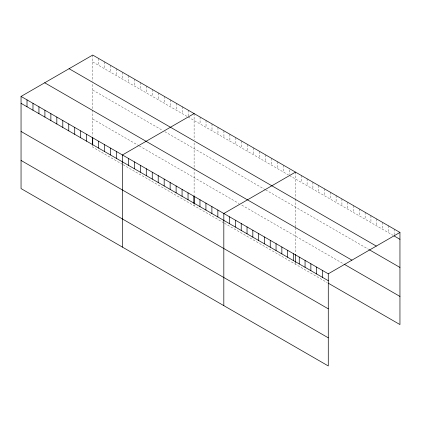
<?xml version="1.0" encoding="UTF-8"?>
<svg xmlns="http://www.w3.org/2000/svg" width="421" height="421" viewBox="0 0 421 421"><rect width="100%" height="100%" fill="white"/><g stroke="black" fill="none" stroke-linecap="round" stroke-linejoin="round"><path stroke-width="0.32" stroke-dasharray="2.1 1.58" d="M92.725 55.051L92.725 81.321M92.725 61.94L187.603 116.717M188.145 117.033L288.448 174.936M289.532 175.562L393.093 235.355M92.725 90.073L162.664 130.452M164.832 131.705L265.135 189.613M265.677 189.924L368.822 249.479M92.725 119.059L138.809 145.666M139.351 145.976L239.107 203.575M241.822 205.138L342.973 263.541M122.543 164.406L92.725 147.192L92.725 145.94M123.085 164.722L223.93 222.941M224.472 223.256L327.149 282.533M394.145 229.077L394.145 234.713M388.346 225.724L388.346 232.613M382.542 222.377L382.542 229.266M376.737 219.025L376.737 225.914M370.933 215.673L370.933 222.562M365.133 212.326L365.133 219.215M359.329 208.974L359.329 215.862M353.524 205.622L353.524 212.51M347.72 202.275L347.72 209.163M341.92 198.922L341.92 205.811M336.116 195.57L336.116 202.459M330.311 192.223L330.311 199.112M324.512 188.871L324.512 195.76M318.708 185.519L318.708 192.408M312.903 182.172L312.903 189.061M307.098 178.82L307.098 185.708M301.299 175.468L301.299 182.356M295.495 172.121L295.495 198.386M295.495 199.012L295.495 227.108M295.495 227.75L295.495 253.005M295.495 262.383L295.495 264.256M289.532 169.926L289.532 174.31M283.565 165.232L283.565 172.121M277.602 161.79L277.602 168.679M271.64 158.349L271.64 165.237M265.677 154.902L265.677 161.79M259.71 151.46L259.71 158.349M253.747 148.018L253.747 154.907M247.785 144.577L247.785 151.46M241.822 141.13L241.822 148.018M235.855 137.688L235.855 144.577M229.892 134.246L229.892 141.135M223.93 130.799L223.93 137.688M217.967 127.358L217.967 134.246M212 123.916L212 130.805M206.037 120.474L206.037 127.363M200.075 117.027L200.075 123.916M194.113 113.586L194.113 139.856M194.113 142.982L194.113 167.932M194.113 168.574L194.113 194.47M194.113 204.474L194.113 205.727M188.145 110.144L188.145 116.406M182.182 106.697L182.182 113.586M176.22 103.256L176.22 110.144M170.252 99.814L170.252 106.702M164.29 96.372L164.29 103.261M158.328 92.925L158.328 99.814M152.365 89.484L152.365 96.372M146.397 86.042L146.397 92.93M140.435 82.595L140.435 89.484M134.473 79.153L134.473 86.042M128.51 75.712L128.51 82.6M122.543 72.27L122.543 79.159M116.58 68.823L116.58 75.712M110.618 65.381L110.618 72.27M104.655 61.94L104.655 68.828M98.688 58.498L98.688 65.387M92.725 84.447L92.725 109.397M92.725 110.039L92.725 135.941"/><path stroke-width="0.63" d="M21.05 96.435L328.275 273.808L328.275 365.949L21.05 188.571L21.05 96.435L92.725 55.051L399.95 232.429L399.95 324.565L328.201 283.144M194.113 113.586L122.432 154.97L122.432 247.106M295.495 172.121L223.819 213.5L223.819 305.641M328.275 273.808L399.95 232.429M394.145 235.965L399.95 239.317M69.076 68.707L376.295 246.085M369.354 249.779L399.95 267.446M44.705 82.779L351.924 260.152M344.031 264.146L399.95 296.431M21.05 103.324L328.275 280.696M21.05 131.457L328.275 308.83M21.05 160.443L328.275 337.816M322.47 270.456L322.47 277.344M316.666 267.109L316.666 273.997M310.866 263.757L310.866 270.645M305.062 260.404L305.062 267.293M299.257 257.057L299.257 263.946M295.495 254.258L295.495 262.383M293.453 253.705L293.453 260.594M287.654 250.353L287.654 257.242M281.849 247.006L281.849 253.895M276.044 243.654L276.044 250.542M270.245 240.307L270.245 247.19M264.441 236.955L264.441 243.843M258.636 233.602L258.636 240.491M252.832 230.255L252.832 237.144M247.032 226.903L247.032 233.792M241.228 223.551L241.228 230.44M235.423 220.204L235.423 227.093M229.619 216.852L229.619 223.74M217.852 210.058L217.852 216.947M211.889 206.616L211.889 213.505M205.927 203.169L205.927 210.058M199.964 199.728L199.964 206.616M194.113 195.723L194.113 203.848M193.997 196.286L193.997 203.175M188.034 192.844L188.034 199.733M182.072 189.397L182.072 196.286M176.11 185.956L176.11 192.844M170.142 182.514L170.142 189.403M164.179 179.067L164.179 185.956M158.217 175.625L158.217 182.514M152.255 172.184L152.255 179.072M146.287 168.742L146.287 175.631M140.325 165.295L140.325 172.184M134.362 161.853L134.362 168.742M128.4 158.412L128.4 165.3M116.47 151.523L116.47 158.412M110.507 148.081L110.507 154.97M104.545 144.64L104.545 151.528M98.577 141.193L98.577 148.081M92.725 137.188L92.725 145.319M92.615 137.751L92.615 144.64M86.652 134.31L86.652 141.198M80.69 130.868L80.69 137.756M74.722 127.421L74.722 134.31M68.76 123.979L68.76 130.868M62.797 120.538L62.797 127.426M56.835 117.091L56.835 123.979M50.867 113.649L50.867 120.538M44.905 110.207L44.905 117.096M38.943 106.766L38.943 113.654M32.98 103.319L32.98 110.207M27.012 99.877L27.012 106.766"/></g></svg>
